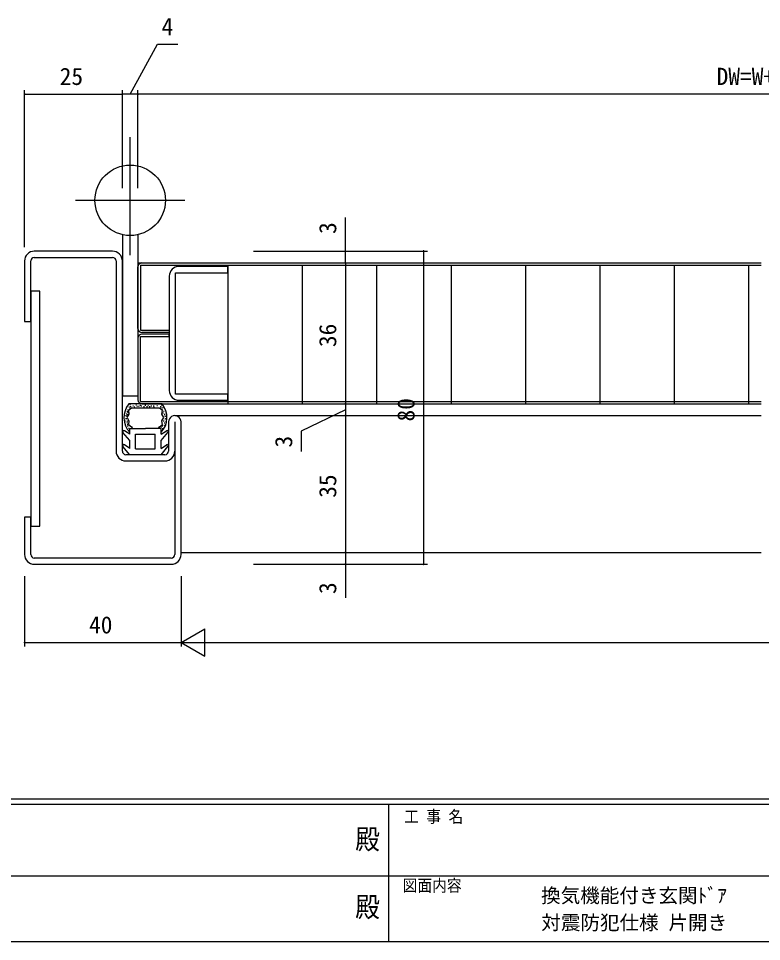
# Model space of a CAD drawing. Units: millimetres, scale not verified. Extents: x -397 to 397, y -282 to 282.
# Drawn here: x -103.5 to 86.5, y -282.1 to -46.2 of the extents above; entities that cross this region are included whole.
import ezdxf
from ezdxf.enums import TextEntityAlignment as Align

# ---------------------------------------------------------------- set-up
doc = ezdxf.new("R2010")
doc.units = ezdxf.units.MM
doc.header["$LTSCALE"] = 2
for name, color, linetype in [('0-1_USER1', 3, 'Continuous'), ('0-2_YKK_11', 7, 'Continuous'), ('0-3_YKK_12', 2, 'Continuous'), ('0-4_YKK_13', 4, 'Continuous'), ('0-6_YKK_D', 6, 'Continuous'), ('0-7_YKK_ZWAK', 7, 'Continuous')]:
    doc.layers.add(name, color=color, linetype=linetype)
doc.styles.add('ＭＳ ゴシック', font='')
doc.styles.get('ＭＳ ゴシック').set_extended_font_data('MS Gothic')

msp = doc.modelspace()

# ---------------------------------------------------------------- linework, layer by layer
at = {"layer": '0-2_YKK_11'}
for p, q in [((-79.4, -105.7), (-99.4, -105.7)), ((-99.4, -107.3), (-79.4, -107.3)), ((-78.5, -108.2), (-78.5, -156.8)), ((-76.9, -156.8), (-76.9, -108.2)), ((-64.9, -112.1), (-64.9, -141.3)), ((-65.1, -149.3), (-65.1, -156.8)), ((-63.5, -149.3), (-63.5, -183.2)), ((-61.9, -183.2), (-61.9, -149.3)), ((-66, -157.7), (-76, -157.7)), ((-76, -159.3), (-66, -159.3)), ((-64.4, -184.1), (-99.4, -184.1)), ((-99.4, -185.7), (-64.4, -185.7))]:
    msp.add_line(p, q, dxfattribs=at)
for points in [[(-101.9, -108.2), (-101.9, -123.7), (-100.3, -123.7), (-100.3, -108.2)], [(-63.3, -142.2), (-63.3, -111.2), (-49.9, -111.2), (-49.9, -109.6), (-62.4, -109.6)], [(-62.4, -143.8), (-49.9, -143.8), (-49.9, -142.2), (-63.3, -142.2)], [(-100.3, -183.2), (-100.3, -173.7), (-101.9, -173.7), (-101.9, -183.2)]]:
    msp.add_lwpolyline(points, dxfattribs=at)
for centre, radius, start, end in [((-99.4, -108.2), 2.5, 89.99998, 180.00002), ((-79.4, -108.2), 2.5, 0, 90.00033), ((-99.4, -108.2), 0.9, 89.99998, 180.00002), ((-79.4, -108.2), 0.9, 0, 89.99998), ((-62.4, -112.1), 2.5, 90.00001, 179.99999), ((-62.4, -141.3), 2.5, 180.00001, 269.99999), ((-63.5, -149.3), 1.6, 0, 180.00054), ((-76, -156.8), 2.5, 180.00002, 270), ((-76, -156.8), 0.9, 180.00002, 270), ((-66, -156.8), 0.9, 270, 359.99901), ((-66, -156.8), 2.5, 270, 0), ((-99.4, -183.2), 2.5, 180.00002, 270), ((-99.4, -183.2), 0.9, 180.00002, 270), ((-64.4, -183.2), 0.9, 270, 0), ((-64.4, -183.2), 2.5, 270, 0)]:
    msp.add_arc(centre, radius, start, end, dxfattribs=at)
at = {"layer": '0-3_YKK_12'}
for p, q in [((-72.9, -108.7), (-71.9, -108.7)), ((-63.5, -147.7), (86.4, -147.7)), ((-61.9, -182.7), (86.4, -182.7))]:
    msp.add_line(p, q, dxfattribs=at)
at = {"layer": '0-4_YKK_13'}
for p, q in [((-74.9, -106.7), (-74.9, -76.563)), ((-88.9, -92.7), (-60.9, -92.7)), ((-76.9, -101.475), (-76.9, -142.7)), ((-72.9, -101.475), (-72.9, -142.7)), ((-72.9, -125.5), (-72.9, -109.7)), ((-72.3, -109.3), (86.4, -109.3)), ((-71.9, -108.7), (86.4, -108.7)), ((-49.9, -109.3), (-49.9, -144.7)), ((-30.9, -109.3), (-30.9, -144.7)), ((-11.9, -109.3), (-11.9, -144.7)), ((7.1, -109.3), (7.1, -144.7)), ((26.1, -109.3), (26.1, -144.7)), ((45.1, -109.3), (45.1, -144.7)), ((64.1, -109.3), (64.1, -144.7)), ((83.1, -109.3), (83.1, -144.7)), ((-72.9, -127.9), (-72.9, -143.7)), ((-76.9, -142.7), (-73.9, -142.7)), ((-75.9, -142.7), (-72.9, -142.7)), ((-75.567, -146.225), (-75.367, -146.225)), ((-66.757, -144.7), (-75.243, -144.7)), ((-75.233, -145.485), (-75.033, -145.485)), ((-75.042, -145.784), (-74.842, -145.784)), ((-74.982, -144.853), (-74.782, -144.853)), ((-74.887, -145.402), (-74.687, -145.402)), ((-74.519, -145.7), (-67.481, -145.7)), ((-74.207, -145.198), (-74.007, -145.198)), ((-73.921, -145.484), (-73.721, -145.484)), ((-73.474, -145.001), (-73.274, -145.001)), ((-73.206, -145.269), (-73.006, -145.269)), ((-72.759, -145.287), (-72.559, -145.287)), ((-72.402, -145.055), (-72.202, -145.055)), ((-72.3, -144.1), (86.4, -144.1)), ((-72.134, -145.198), (-71.934, -145.198)), ((-71.9, -144.7), (86.4, -144.7)), ((-71.472, -145.43), (-71.272, -145.43)), ((-71.133, -145.019), (-70.933, -145.019)), ((-70.686, -145.43), (-70.486, -145.43)), ((-70.4, -145.091), (-70.2, -145.091)), ((-70.007, -145.377), (-69.807, -145.377)), ((-69.578, -145.234), (-69.378, -145.234)), ((-68.988, -145.18), (-68.788, -145.18)), ((-68.916, -145.573), (-68.716, -145.573)), ((-68.076, -145.109), (-67.876, -145.109)), ((-67.396, -144.734), (-67.196, -144.734)), ((-67.272, -145.394), (-67.072, -145.394)), ((-67.205, -145.843), (-67.005, -145.843)), ((-67.086, -145.497), (-66.886, -145.497)), ((-66.966, -144.996), (-66.766, -144.996)), ((-66.799, -146.082), (-66.599, -146.082)), ((-66.668, -145.605), (-66.468, -145.605)), ((-76.092, -148.456), (-75.892, -148.456)), ((-76.08, -147.692), (-75.88, -147.692)), ((-75.949, -147.298), (-75.749, -147.298)), ((-75.913, -148.479), (-75.713, -148.479)), ((-75.877, -147.883), (-75.677, -147.883)), ((-75.782, -146.702), (-75.582, -146.702)), ((-75.674, -147.43), (-75.474, -147.43)), ((-75.543, -146.929), (-75.343, -146.929)), ((-75.507, -146.69), (-75.307, -146.69)), ((-66.608, -147), (-66.408, -147)), ((-66.394, -146.619), (-66.194, -146.619)), ((-66.191, -147.334), (-65.991, -147.334)), ((-66.167, -147.752), (-65.967, -147.752)), ((-66.036, -148.575), (-65.836, -148.575)), ((-65.869, -147.895), (-65.669, -147.895)), ((-65.833, -148.432), (-65.633, -148.432)), ((-76.283, -149.088), (-76.083, -149.088)), ((-75.751, -149.503), (-75.551, -149.503)), ((-75.746, -149.171), (-75.546, -149.171)), ((-75.704, -149.925), (-75.504, -149.925)), ((-75.645, -150.313), (-75.445, -150.313)), ((-75.519, -149.004), (-75.319, -149.004)), ((-75.317, -150.934), (-75.117, -150.934)), ((-67.071, -150.664), (-66.871, -150.664)), ((-66.778, -150.336), (-66.578, -150.336)), ((-66.441, -149.076), (-66.241, -149.076)), ((-66.297, -150.16), (-66.097, -150.16)), ((-66.238, -149.597), (-66.038, -149.597)), ((-65.881, -149.183), (-65.681, -149.183)), ((-75, -154.1), (-76.744, -152.021)), ((-75, -152.481), (-76.348, -151.579)), ((-75, -151), (-71, -151)), ((-75, -152.481), (-75, -151)), ((-73.5, -152.5), (-68.5, -152.5)), ((-73.5, -156.2), (-73.5, -152.5)), ((-67, -151), (-71, -151)), ((-67, -152.481), (-67, -151)), ((-67, -152.481), (-65.652, -151.579)), ((-67, -154.1), (-65.256, -152.021)), ((-66.719, -151.04), (-66.519, -151.04)), ((-75, -157.7), (-76.744, -155.621)), ((-75, -156.081), (-76.348, -155.179)), ((-75, -156.081), (-75, -154.1)), ((-67, -156.081), (-67, -154.1)), ((-67, -156.081), (-65.652, -155.179)), ((-67, -157.7), (-65.256, -155.621)), ((-67, -157.7), (-75, -157.7))]:
    msp.add_line(p, q, dxfattribs=at)
for points in [[(-72.3, -109.3), (-72.3, -125.9), (-64.9, -125.9)], [(-64.9, -125.9), (-64.9, -126.5), (-71.9, -126.5)], [(-64.9, -127.5), (-64.9, -126.9), (-71.9, -126.9)], [(-72.3, -144.1), (-72.3, -127.5), (-64.9, -127.5)], [(-74.575, -145.811), (-75.342, -146.401), (-75.217, -147.361), (-75.48, -147.804), (-75.7, -148.2), (-75.217, -149.039), (-75.342, -149.999), (-74.575, -150.589)], [(-67.425, -150.589), (-66.658, -149.999), (-66.783, -149.039), (-66.3, -148.2), (-66.52, -147.804), (-66.783, -147.361), (-66.658, -146.401), (-67.425, -145.811)], [(-73.5, -156.2), (-68.5, -156.2), (-68.5, -152.5)]]:
    msp.add_lwpolyline(points, dxfattribs=at)
msp.add_lwpolyline([(-100.3, -115.95), (-100.3, -175.95), (-98, -175.95), (-98, -115.95)], close=True, dxfattribs=at)
msp.add_circle((-74.9, -92.7), 9, dxfattribs=at)
for centre, radius, start, end in [((-71.9, -109.7), 1, 90, 180), ((-71.9, -125.5), 1, 180, 270), ((-71.9, -127.9), 1, 90, 180), ((-71.9, -143.7), 1, 180, 270), ((-71, -148.2), 5.5, 140.48036, 223.34175), ((-71, -148.2), 5.5, 316.65824, 39.51963), ((-71, -148.2), 4.3, 213.7499, 220.62928), ((-71, -148.2), 4.3, 319.37051, 326.2499), ((-76.514, -151.829), 0.3, 56.21114, 220.00244), ((-65.486, -151.829), 0.3, 319.99756, 123.78886), ((-76.514, -155.429), 0.3, 56.21114, 220.00244), ((-65.486, -155.429), 0.3, 319.99756, 123.78886)]:
    msp.add_arc(centre, radius, start, end, dxfattribs=at)
at = {"layer": '0-6_YKK_D'}
for p, q in [((-101.9, -104.7), (-101.9, -64.556)), ((-101.9, -65.556), (-76.9, -65.556)), ((-76.9, -82.925), (-76.9, -64.556)), ((-76.9, -89.625), (-76.9, -64.556)), ((-72.9, -65.556), (-76.9, -65.556)), ((-72.9, -80.925), (-72.9, -64.556)), ((-72.9, -89.625), (-72.9, -64.556)), ((249.1, -65.556), (-72.9, -65.556)), ((-43.401, -105.7), (-18.9, -105.7)), ((-38.755, -105.7), (1.1, -105.7)), ((0.1, -105.7), (0.1, -185.7)), ((-43.401, -108.7), (-18.9, -108.7)), ((-43.401, -108.7), (-18.9, -108.7)), ((-19.9, -108.7), (-19.9, -144.7)), ((-43.401, -144.7), (-18.9, -144.7)), ((-43.401, -144.7), (-18.9, -144.7)), ((-19.9, -144.7), (-19.9, -147.7)), ((-43.401, -147.7), (-18.9, -147.7)), ((-43.401, -147.7), (-18.9, -147.7)), ((-19.9, -147.7), (-19.9, -182.7)), ((-43.401, -182.7), (-18.9, -182.7)), ((-43.401, -182.7), (-18.9, -182.7)), ((-43.401, -185.7), (-18.9, -185.7)), ((-38.755, -185.7), (1.1, -185.7)), ((-101.9, -188.7), (-101.9, -206.7)), ((-61.9, -188.7), (-61.9, -206.7)), ((-61.9, -188.7), (-61.9, -206.7)), ((-61.9, -205.7), (-55.838, -202.2)), ((-55.838, -209.2), (-55.838, -202.2)), ((-101.9, -205.7), (-61.9, -205.7)), ((-61.9, -205.7), (-55.838, -209.2)), ((-61.9, -205.7), (-49.776, -205.7)), ((-54.9, -205.7), (231.1, -205.7))]:
    msp.add_line(p, q, dxfattribs=at)
for points in [[(-74.9, -65.556), (-67.88, -52.831), (-62.68, -52.831)], [(-19.9, -108.7), (-19.9, -105.7), (-19.9, -97.1)], [(-19.9, -146.2), (-31.164, -151.677), (-31.164, -156.877)], [(-19.9, -182.7), (-19.9, -185.7), (-19.9, -194.3)]]:
    msp.add_lwpolyline(points, dxfattribs=at)
for centre, start, end in [((-101.9, -65.556), 0, 180), ((-101.9, -65.556), 180, 0), ((-76.9, -65.556), 0, 180), ((-76.9, -65.556), 0, 180), ((-76.9, -65.556), 180, 0), ((-76.9, -65.556), 180, 0), ((-72.9, -65.556), 0, 180), ((-72.9, -65.556), 0, 180), ((-72.9, -65.556), 180, 0), ((-72.9, -65.556), 180, 0), ((-19.9, -105.7), 90, 270), ((-19.9, -105.7), 270, 90), ((0.1, -105.7), 90, 270), ((0.1, -105.7), 270, 90), ((-19.9, -108.7), 90, 270), ((-19.9, -108.7), 90, 270), ((-19.9, -108.7), 270, 90), ((-19.9, -108.7), 270, 90), ((-19.9, -144.7), 90, 270), ((-19.9, -144.7), 90, 270), ((-19.9, -144.7), 270, 90), ((-19.9, -144.7), 270, 90), ((-19.9, -147.7), 90, 270), ((-19.9, -147.7), 90, 270), ((-19.9, -147.7), 270, 90), ((-19.9, -147.7), 270, 90), ((-19.9, -182.7), 90, 270), ((-19.9, -182.7), 90, 270), ((-19.9, -182.7), 270, 90), ((-19.9, -182.7), 270, 90), ((-19.9, -185.7), 90, 270), ((-19.9, -185.7), 270, 90), ((0.1, -185.7), 90, 270), ((0.1, -185.7), 270, 90), ((-101.9, -205.7), 0, 180), ((-101.9, -205.7), 180, 0)]:
    msp.add_arc(centre, 0.106, start, end, dxfattribs=at)
at = {"layer": '0-7_YKK_ZWAK'}
for p, q in [((376.1, -245.7), (-393.9, -245.7)), ((338.3, -247.1), (-393.9, -247.1)), ((-8.9, -247.1), (-8.9, -282.1)), ((-136.3, -265.299), (-7.5, -265.299)), ((-7.5, -265.299), (121.3, -265.299)), ((-393.9, -282.1), (338.3, -282.1))]:
    msp.add_line(p, q, dxfattribs=at)

# ---------------------------------------------------------------- texts
at = {"layer": '0-1_USER1', "style": 'ＭＳ ゴシック'}
for s, p in [('換気機能付き玄関ﾄﾞｱ', (30.118, -273.264)), ('対震防犯仕様 片開き', (30.177, -280.189))]:
    msp.add_text(s, height=3.666, dxfattribs=at).set_placement(p, align=Align.BOTTOM_LEFT)
at = {"layer": '0-6_YKK_D', "style": 'ＭＳ ゴシック'}
for s, p in [('4', (-66.88, -51.831)), ('25', (-92.92, -64.556)), ('DW=W+22', (74.98, -64.556)), ('40', (-85.42, -204.7))]:
    msp.add_text(s, height=4.399, dxfattribs=at).set_placement(p, align=Align.BOTTOM_LEFT)
for s, p in [('3', (-20.9, -101.3)), ('36', (-20.9, -130.22)), ('80', (-0.9, -149.22)), ('3', (-32.164, -155.877)), ('35', (-20.9, -168.72)), ('3', (-20.9, -193.3))]:
    msp.add_text(s, height=4.399, rotation=90, dxfattribs=at).set_placement(p, align=Align.BOTTOM_LEFT)
at = {"layer": '0-7_YKK_ZWAK', "style": 'ＭＳ ゴシック', "width": 0.9}
for s, height, p in [('工 事 名', 3.079, (-4.888, -252.633)), ('殿', 5.132, (-17.382, -260.056)), ('図面内容', 3.079, (-5.283, -270.248)), ('殿', 5.132, (-17.382, -277.378))]:
    msp.add_text(s, height=height, dxfattribs=at).set_placement(p, align=Align.BOTTOM_LEFT)

doc.saveas('drawing.dxf')
